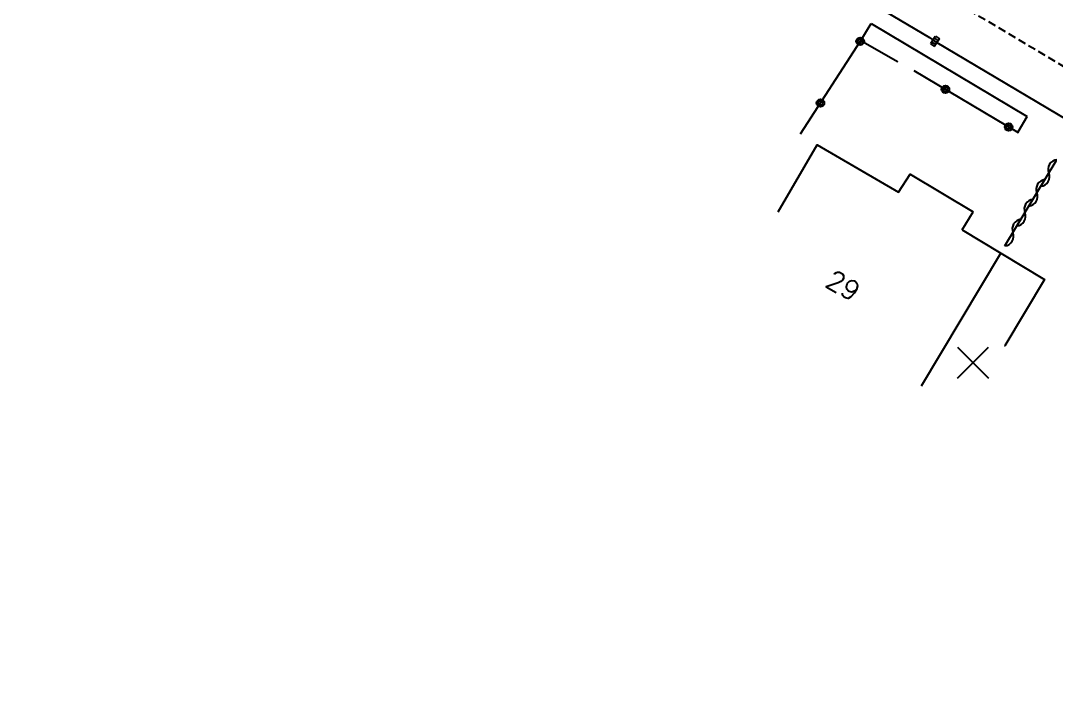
# Model space of a CAD drawing. Header units: millimetres. Extents: x 114000 to 119599, y 120000 to 124063.
# Drawn here: x 114792.5 to 114859.5, y 120315.5 to 120358.7 of the extents above; entities that cross this region are included whole.
import ezdxf
from ezdxf.enums import TextEntityAlignment as Align

# ---------------------------------------------------------------- set-up
doc = ezdxf.new("R2010")
doc.units = ezdxf.units.MM
doc.linetypes.add('DASHED', pattern=[0.75, 0.5, -0.25])
doc.layers.get('0').update_dxf_attribs({"linetype": 'CONTINUOUS'})
for name, color, linetype in [('W0001', 6, 'DASHED'), ('W0008', 7, 'CONTINUOUS'), ('W0100', 7, 'CONTINUOUS'), ('W0105', 7, 'CONTINUOUS'), ('W0310', 3, 'CONTINUOUS'), ('W0322', 7, 'CONTINUOUS'), ('W0400', 7, 'CONTINUOUS'), ('W0991', 7, 'CONTINUOUS'), ('W1102', 7, 'CONTINUOUS')]:
    doc.layers.add(name, color=color, linetype=linetype)
doc.styles.get("Standard").update_dxf_attribs({"font": 'romans.shx', "width": 0.85})

# ---------------------------------------------------------------- blocks, each defined once
blk = doc.blocks.new('T400')
for p, q in [((-0.15, 0.3), (0.15, 0.3)), ((-0.15, -0.25), (-0.15, 0.3)), ((-0.15, 0.15), (0.15, 0.15)), ((-0.15, 0), (0.15, 0)), ((0.15, 0.3), (0.15, -0.25)), ((-0.15, -0.15), (0.15, -0.15)), ((-0.15, -0.25), (-0.15, -0.3)), ((-0.15, -0.3), (0.15, -0.3)), ((0.15, -0.3), (0.15, -0.25))]:
    blk.add_line(p, q)
blk = doc.blocks.new('t991o')
at = {"color": 0, "linetype": 'Continuous'}
for p, q in [((-1, 1), (1, -1)), ((-1, -1), (1, 1))]:
    blk.add_line(p, q, dxfattribs=at)
blk = doc.blocks.new('t322o')
at = {"color": 0, "linetype": 'Continuous'}
for radius in [0.25, 0.15]:
    blk.add_circle((0, 0), radius, dxfattribs=at)
blk = doc.blocks.new('t310o')
at = {"color": 0, "linetype": 'Continuous'}
for centre, start, end in [((-0.5, 0.375), 216.8699, 323.1304), ((0.5, -0.375), 36.8699, 143.1303)]:
    blk.add_arc(centre, 0.625, start, end, dxfattribs=at)

msp = doc.modelspace()

# ---------------------------------------------------------------- linework, layer by layer
at = {"layer": 'W0001'}
msp.add_lwpolyline([(114775.802, 120405.787), (114906.242, 120328.29), (114924.054, 120318.803)], dxfattribs=at)
at = {"layer": 'W0008'}
msp.add_lwpolyline([(114774.428, 120403.297), (114780.684, 120399.588), (114781.728, 120398.987), (114801.135, 120387.465), (114816.718, 120378.151), (114817.088, 120377.954), (114834.126, 120367.815), (114851.288, 120357.634), (114851.655, 120357.39), (114874.028, 120344.109), (114885.809, 120337.098), (114886.092, 120336.92), (114909.086, 120323.236), (114921.485, 120315.867), (114922.085, 120315.523), (114926.023, 120322.083), (114925.428, 120322.439), (114910.927, 120331.146), (114907.928, 120330.648)], dxfattribs=at)
at = {"layer": 'W0100'}
msp.add_line((114853.412, 120345.206), (114854.111, 120346.377), dxfattribs=at)
for points in [[(114841.52, 120346.387), (114844.04, 120350.705), (114849.292, 120347.64), (114850.042, 120348.806), (114854.111, 120346.377)], [(114853.412, 120345.206), (114855.909, 120343.716), (114858.744, 120342.007), (114856.163, 120337.725), (114856.163, 120337.725), (114856.163, 120337.725), (114856.163, 120337.725), (114856.163, 120337.725), (114856.163, 120337.725), (114856.163, 120337.725), (114856.163, 120337.725), (114856.163, 120337.725), (114856.163, 120337.725), (114856.163, 120337.725), (114856.163, 120337.725), (114856.163, 120337.725), (114856.163, 120337.725), (114856.163, 120337.725), (114856.163, 120337.725), (114856.163, 120337.725), (114856.163, 120337.725), (114856.163, 120337.725), (114856.163, 120337.725), (114856.163, 120337.725), (114856.163, 120337.725), (114856.163, 120337.725), (114856.163, 120337.725), (114856.163, 120337.725), (114856.163, 120337.725), (114856.163, 120337.725), (114856.163, 120337.725), (114856.163, 120337.725), (114856.163, 120337.725), (114856.163, 120337.725), (114856.163, 120337.725), (114856.163, 120337.725), (114856.163, 120337.725), (114856.163, 120337.725), (114856.163, 120337.725), (114856.163, 120337.725), (114856.163, 120337.725), (114856.163, 120337.725), (114856.163, 120337.725), (114856.163, 120337.725), (114856.163, 120337.725), (114856.163, 120337.725), (114856.163, 120337.725), (114856.163, 120337.725), (114856.163, 120337.725), (114856.163, 120337.725), (114856.163, 120337.725), (114856.163, 120337.725), (114856.163, 120337.725), (114856.163, 120337.725), (114856.163, 120337.725), (114856.163, 120337.725), (114856.163, 120337.725), (114856.163, 120337.725), (114856.163, 120337.725), (114856.163, 120337.725), (114856.163, 120337.725), (114856.163, 120337.725), (114856.163, 120337.725), (114856.163, 120337.725), (114856.163, 120337.725), (114856.163, 120337.725), (114856.163, 120337.725), (114856.163, 120337.725), (114856.163, 120337.725), (114856.163, 120337.725), (114856.163, 120337.725), (114856.163, 120337.725), (114856.163, 120337.725), (114856.163, 120337.725), (114856.163, 120337.725), (114856.163, 120337.725), (114856.163, 120337.725), (114856.163, 120337.725), (114856.163, 120337.725), (114856.163, 120337.725), (114856.163, 120337.725), (114856.163, 120337.725), (114856.163, 120337.725), (114856.163, 120337.725), (114856.163, 120337.725), (114856.163, 120337.725), (114856.163, 120337.725), (114856.163, 120337.725), (114856.163, 120337.725), (114856.163, 120337.725), (114856.163, 120337.725), (114856.163, 120337.725), (114856.163, 120337.725), (114856.163, 120337.725), (114856.163, 120337.725), (114856.163, 120337.725), (114856.163, 120337.725), (114856.163, 120337.725), (114856.163, 120337.725), (114856.163, 120337.725), (114856.163, 120337.725), (114856.163, 120337.725), (114856.163, 120337.725), (114856.163, 120337.725), (114856.163, 120337.725), (114856.163, 120337.725), (114856.163, 120337.725), (114856.163, 120337.725), (114856.163, 120337.725), (114856.163, 120337.725), (114856.163, 120337.725), (114856.163, 120337.725), (114856.163, 120337.725), (114856.163, 120337.725), (114856.163, 120337.725), (114856.163, 120337.725)]]:
    msp.add_lwpolyline(points, dxfattribs=at)
at = {"layer": 'W0105'}
for p, q in [((114846.858, 120357.44), (114847.519, 120358.55)), ((114847.519, 120358.55), (114857.62, 120352.539)), ((114857.025, 120351.539), (114857.62, 120352.539))]:
    msp.add_line(p, q, dxfattribs=at)
at = {"layer": 'W0310'}
for points in [[(114856.179, 120344.18), (114859.489, 120349.67), (114859.489, 120349.67), (114859.489, 120349.67), (114859.489, 120349.67), (114859.489, 120349.67), (114859.489, 120349.67), (114859.489, 120349.67), (114859.489, 120349.67), (114859.489, 120349.67), (114859.489, 120349.67), (114859.489, 120349.67), (114859.489, 120349.67), (114859.489, 120349.67), (114859.489, 120349.67), (114859.489, 120349.67), (114859.489, 120349.67), (114859.489, 120349.67), (114859.489, 120349.67), (114859.489, 120349.67), (114859.489, 120349.67), (114859.489, 120349.67), (114859.489, 120349.67), (114859.489, 120349.67), (114859.489, 120349.67), (114859.489, 120349.67), (114859.489, 120349.67), (114859.489, 120349.67), (114859.489, 120349.67), (114859.489, 120349.67), (114859.489, 120349.67), (114859.489, 120349.67), (114859.489, 120349.67), (114859.489, 120349.67), (114859.489, 120349.67), (114859.489, 120349.67), (114859.489, 120349.67), (114859.489, 120349.67), (114859.489, 120349.67), (114859.489, 120349.67), (114859.489, 120349.67), (114859.489, 120349.67), (114859.489, 120349.67), (114859.489, 120349.67), (114859.489, 120349.67), (114859.489, 120349.67), (114859.489, 120349.67), (114859.489, 120349.67), (114859.489, 120349.67), (114859.489, 120349.67), (114859.489, 120349.67), (114859.489, 120349.67), (114859.489, 120349.67), (114859.489, 120349.67), (114859.489, 120349.67), (114859.489, 120349.67), (114859.489, 120349.67), (114859.489, 120349.67), (114859.489, 120349.67), (114859.489, 120349.67), (114859.489, 120349.67), (114859.489, 120349.67), (114859.489, 120349.67), (114859.489, 120349.67), (114859.489, 120349.67), (114859.489, 120349.67), (114859.489, 120349.67), (114859.489, 120349.67), (114859.489, 120349.67), (114859.489, 120349.67), (114859.489, 120349.67), (114859.489, 120349.67), (114859.489, 120349.67), (114859.489, 120349.67), (114859.489, 120349.67), (114859.489, 120349.67), (114859.489, 120349.67), (114859.489, 120349.67), (114859.489, 120349.67), (114859.489, 120349.67), (114859.489, 120349.67), (114859.489, 120349.67), (114859.489, 120349.67), (114859.489, 120349.67), (114859.489, 120349.67), (114859.489, 120349.67), (114859.489, 120349.67), (114859.489, 120349.67), (114859.489, 120349.67), (114859.489, 120349.67), (114859.489, 120349.67), (114859.489, 120349.67), (114859.489, 120349.67), (114859.489, 120349.67), (114859.489, 120349.67), (114859.489, 120349.67), (114859.489, 120349.67), (114859.489, 120349.67), (114859.489, 120349.67), (114859.489, 120349.67), (114859.489, 120349.67)], [(114859.489, 120349.67), (114859.489, 120349.67), (114859.489, 120349.67), (114859.489, 120349.67), (114859.489, 120349.67), (114859.489, 120349.67), (114859.489, 120349.67), (114859.489, 120349.67), (114859.489, 120349.67), (114859.489, 120349.67), (114859.489, 120349.67), (114859.489, 120349.67), (114859.489, 120349.67), (114859.489, 120349.67), (114859.489, 120349.67), (114859.489, 120349.67), (114859.489, 120349.67), (114859.489, 120349.67), (114859.489, 120349.67), (114859.489, 120349.67)]]:
    msp.add_lwpolyline(points, dxfattribs=at)
at = {"layer": 'W0322'}
for points in [[(114842.963, 120351.407), (114846.848, 120357.449), (114849.22, 120356.098), (114849.22, 120356.098), (114849.22, 120356.098), (114849.22, 120356.098), (114849.22, 120356.098), (114849.22, 120356.098), (114849.22, 120356.098), (114849.22, 120356.098), (114849.22, 120356.098), (114849.22, 120356.098), (114849.22, 120356.098), (114849.22, 120356.098), (114849.22, 120356.098), (114849.22, 120356.098), (114849.22, 120356.098), (114849.22, 120356.098), (114849.22, 120356.098), (114849.22, 120356.098), (114849.22, 120356.098), (114849.22, 120356.098), (114849.22, 120356.098), (114849.22, 120356.098), (114849.22, 120356.098), (114849.22, 120356.098), (114849.22, 120356.098), (114849.22, 120356.098), (114849.22, 120356.098), (114849.22, 120356.098), (114849.22, 120356.098), (114849.22, 120356.098), (114849.22, 120356.098), (114849.22, 120356.098), (114849.22, 120356.098), (114849.22, 120356.098), (114849.22, 120356.098), (114849.22, 120356.098), (114849.22, 120356.098), (114849.22, 120356.098), (114849.22, 120356.098), (114849.22, 120356.098), (114849.22, 120356.098), (114849.22, 120356.098), (114849.22, 120356.098), (114849.22, 120356.098), (114849.22, 120356.098), (114849.22, 120356.098), (114849.22, 120356.098), (114849.22, 120356.098), (114849.22, 120356.098), (114849.22, 120356.098), (114849.22, 120356.098), (114849.22, 120356.098), (114849.22, 120356.098), (114849.22, 120356.098), (114849.22, 120356.098), (114849.22, 120356.098), (114849.22, 120356.098), (114849.22, 120356.098), (114849.22, 120356.098), (114849.22, 120356.098), (114849.22, 120356.098), (114849.22, 120356.098), (114849.22, 120356.098), (114849.22, 120356.098), (114849.22, 120356.098), (114849.22, 120356.098), (114849.22, 120356.098), (114849.22, 120356.098), (114849.22, 120356.098), (114849.22, 120356.098), (114849.22, 120356.098), (114849.22, 120356.098), (114849.22, 120356.098), (114849.22, 120356.098), (114849.22, 120356.098), (114849.22, 120356.098), (114849.22, 120356.098), (114849.22, 120356.098), (114849.22, 120356.098), (114849.22, 120356.098), (114849.22, 120356.098), (114849.22, 120356.098), (114849.22, 120356.098), (114849.22, 120356.098), (114849.22, 120356.098), (114849.22, 120356.098), (114849.22, 120356.098), (114849.22, 120356.098), (114849.22, 120356.098), (114849.22, 120356.098), (114849.22, 120356.098), (114849.22, 120356.098), (114849.22, 120356.098), (114849.22, 120356.098), (114849.22, 120356.098), (114849.22, 120356.098), (114849.22, 120356.098), (114849.22, 120356.098), (114849.22, 120356.098)], [(114849.22, 120356.098), (114849.22, 120356.098), (114849.22, 120356.098), (114849.22, 120356.098), (114849.22, 120356.098), (114849.22, 120356.098), (114849.22, 120356.098), (114849.22, 120356.098), (114849.22, 120356.098), (114849.22, 120356.098), (114849.22, 120356.098), (114849.22, 120356.098), (114849.22, 120356.098), (114849.22, 120356.098), (114849.22, 120356.098), (114849.22, 120356.098), (114849.22, 120356.098), (114849.22, 120356.098), (114849.22, 120356.098), (114849.22, 120356.098)], [(114850.288, 120355.501), (114857.025, 120351.494), (114857.025, 120351.494), (114857.025, 120351.494), (114857.025, 120351.494), (114857.025, 120351.494), (114857.025, 120351.494), (114857.025, 120351.494), (114857.025, 120351.494), (114857.025, 120351.494), (114857.025, 120351.494), (114857.025, 120351.494), (114857.025, 120351.494), (114857.025, 120351.494), (114857.025, 120351.494), (114857.025, 120351.494), (114857.025, 120351.494), (114857.025, 120351.494), (114857.025, 120351.494), (114857.025, 120351.494), (114857.025, 120351.494), (114857.025, 120351.494), (114857.025, 120351.494), (114857.025, 120351.494), (114857.025, 120351.494), (114857.025, 120351.494), (114857.025, 120351.494), (114857.025, 120351.494), (114857.025, 120351.494), (114857.025, 120351.494), (114857.025, 120351.494), (114857.025, 120351.494), (114857.025, 120351.494), (114857.025, 120351.494), (114857.025, 120351.494), (114857.025, 120351.494), (114857.025, 120351.494), (114857.025, 120351.494), (114857.025, 120351.494), (114857.025, 120351.494), (114857.025, 120351.494), (114857.025, 120351.494), (114857.025, 120351.494), (114857.025, 120351.494), (114857.025, 120351.494), (114857.025, 120351.494), (114857.025, 120351.494), (114857.025, 120351.494), (114857.025, 120351.494), (114857.025, 120351.494), (114857.025, 120351.494), (114857.025, 120351.494), (114857.025, 120351.494), (114857.025, 120351.494), (114857.025, 120351.494), (114857.025, 120351.494), (114857.025, 120351.494), (114857.025, 120351.494), (114857.025, 120351.494), (114857.025, 120351.494), (114857.025, 120351.494), (114857.025, 120351.494), (114857.025, 120351.494), (114857.025, 120351.494), (114857.025, 120351.494), (114857.025, 120351.494), (114857.025, 120351.494), (114857.025, 120351.494), (114857.025, 120351.494), (114857.025, 120351.494), (114857.025, 120351.494), (114857.025, 120351.494), (114857.025, 120351.494), (114857.025, 120351.494), (114857.025, 120351.494), (114857.025, 120351.494), (114857.025, 120351.494), (114857.025, 120351.494), (114857.025, 120351.494), (114857.025, 120351.494), (114857.025, 120351.494), (114857.025, 120351.494), (114857.025, 120351.494), (114857.025, 120351.494), (114857.025, 120351.494), (114857.025, 120351.494), (114857.025, 120351.494), (114857.025, 120351.494), (114857.025, 120351.494), (114857.025, 120351.494), (114857.025, 120351.494), (114857.025, 120351.494), (114857.025, 120351.494), (114857.025, 120351.494), (114857.025, 120351.494), (114857.025, 120351.494), (114857.025, 120351.494), (114857.025, 120351.494), (114857.025, 120351.494), (114857.025, 120351.494), (114857.025, 120351.494)], [(114857.025, 120351.494), (114857.025, 120351.494), (114857.025, 120351.494), (114857.025, 120351.494), (114857.025, 120351.494), (114857.025, 120351.494), (114857.025, 120351.494), (114857.025, 120351.494), (114857.025, 120351.494), (114857.025, 120351.494), (114857.025, 120351.494), (114857.025, 120351.494), (114857.025, 120351.494), (114857.025, 120351.494), (114857.025, 120351.494), (114857.025, 120351.494), (114857.025, 120351.494), (114857.025, 120351.494), (114857.025, 120351.494), (114857.025, 120351.494)]]:
    msp.add_lwpolyline(points, dxfattribs=at)
at = {"layer": 'W1102'}
msp.add_line((114850.785, 120335.129), (114855.909, 120343.716), dxfattribs=at)

# ---------------------------------------------------------------- block references
at = {"layer": 'W0310', "rotation": 58.9135699049154}
for p in [(114859.019, 120348.89), (114858.244, 120347.606), (114857.47, 120346.321), (114856.695, 120345.036)]:
    msp.add_blockref('t310o', p, dxfattribs=at)
at = {"layer": 'W0322'}
for p, rotation in [((114846.816, 120357.4), 57.25900267048536), ((114852.329, 120354.287), 329.2568824860309), ((114844.247, 120353.405), 57.25900267048536), ((114856.412, 120351.859), 329.2568824860309)]:
    msp.add_blockref('t322o', p, dxfattribs=dict(at, rotation=rotation))
at = {"layer": 'W0400', "rotation": 326.3908867776483}
msp.add_blockref('T400', (114851.655, 120357.39), dxfattribs=at)
at = {"layer": 'W0991'}
msp.add_blockref('t991o', (114854.105, 120336.63), dxfattribs=at)

# ---------------------------------------------------------------- texts
msp.add_text('29', height=1.25, rotation=329.73502, dxfattribs=at).set_placement((114845.722, 120341.619), align=Align.MIDDLE)

doc.saveas('drawing.dxf')
